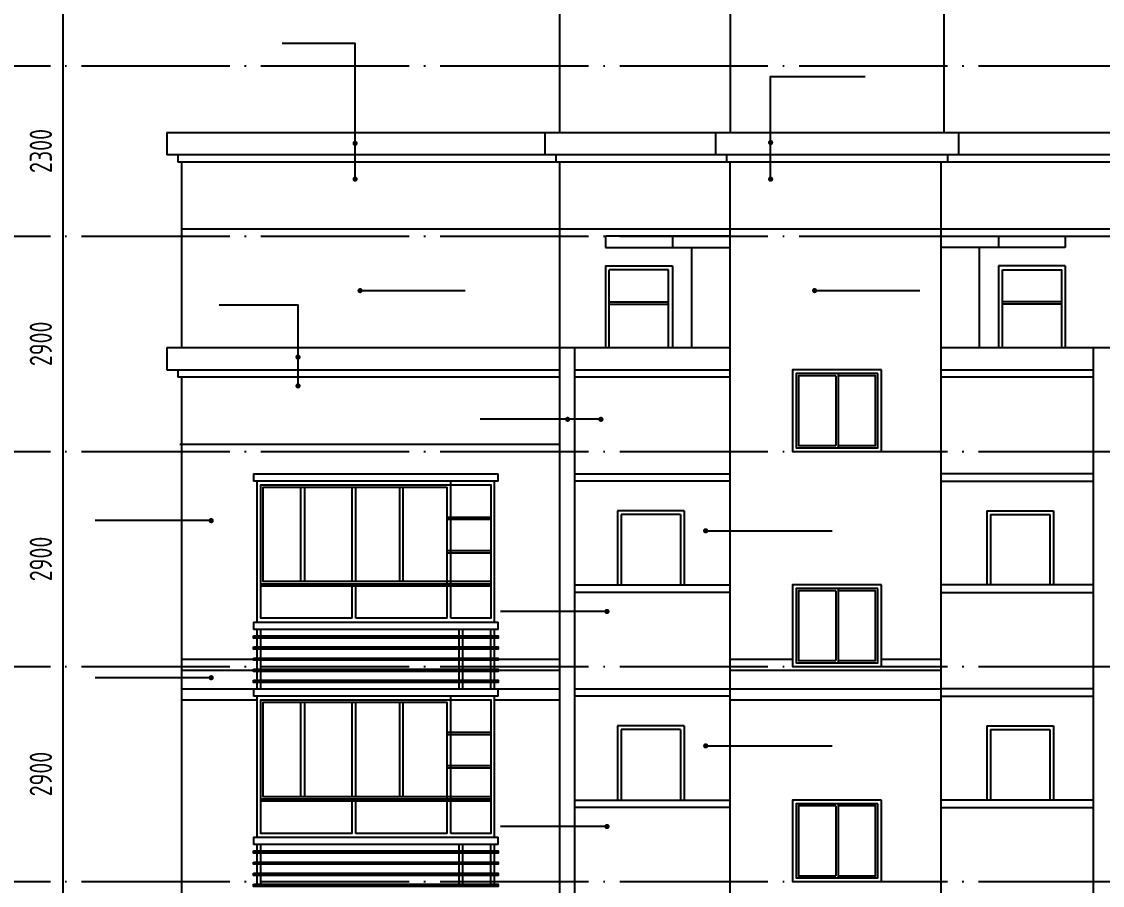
# Model space of a CAD drawing. Extents: x -726032 to 135930, y -151624 to 587044.
# Drawn here: x -416754 to -402176, y 321008 to 332653 of the extents above; entities that cross this region are included whole.
import ezdxf

# ---------------------------------------------------------------- set-up
doc = ezdxf.new("R2010")
doc.units = 0
doc.header["$LTSCALE"] = 1000
doc.header["$MEASUREMENT"] = 0
doc.linetypes.add('DOTE', pattern=[2.42, 2, -0.2, 0.02, -0.2])
doc.layers.get('0').update_dxf_attribs({"linetype": 'CONTINUOUS'})
doc.layers.get('DEFPOINTS').update_dxf_attribs({"color": 1, "linetype": 'CONTINUOUS'})
for name, color, linetype in [('DOTE', 8, 'DOTE'), ('PUB_DIM', 245, 'CONTINUOUS'), ('WINDOW', 155, 'CONTINUOUS'), ('引线', 213, 'CONTINUOUS'), ('栏杆', 126, 'CONTINUOUS'), ('装饰线', 252, 'CONTINUOUS')]:
    doc.layers.add(name, color=color, linetype=linetype)
doc.styles.add('DIM_FONT', font='isocp.shx', dxfattribs={"width": 0.8})
doc.dimstyles.new('AXIS', dxfattribs={"dimtxt": 300, "dimasz": 1, "dimexe": 250, "dimexo": 300, "dimgap": 150, "dimtad": 1, "dimdec": 0, "dimzin": 0, "dimdsep": 46, "dimtxsty": 'DIM_FONT', "dimcen": 0.09, "dimse1": 1, "dimse2": 1, "dimclrt": 142, "dimadec": 0, "dimazin": 0, "dimtfac": 1, "dimtdec": 0, "dimtix": 1, "dimtmove": 2, "dimatfit": 3, "dimfxl": 1, "dimtolj": 1, "dimtzin": 0, "dimarcsym": 0})

# ---------------------------------------------------------------- blocks, each defined once
blk = doc.blocks.new('*D4082')
at = {"layer": 'DEFPOINTS', "color": 0, "transparency": 16777216}
for p in [(-416195, 334659), (-415195, 334659), (-415195, 332059)]:
    blk.add_point(p, dxfattribs=at)
at = {"layer": 'PUB_DIM', "color": 0, "lineweight": -2, "transparency": 16777216}
blk.add_line((-416195, 332060), (-416195, 334658), dxfattribs=at)
at = {"layer": 'PUB_DIM', "color": 0, "transparency": 16777216}
for points in [[(-416195, 334658), (-416195, 334658), (-416195, 334659)], [(-416195, 332060), (-416195, 332060), (-416195, 332059)]]:
    blk.add_solid(points, dxfattribs=at)
at = {"layer": 'PUB_DIM', "color": 142, "transparency": 16777216, "insert": (-416495, 333359), "char_height": 300, "attachment_point": 5, "rotation": 90, "style": 'DIM_FONT'}
blk.add_mtext('\\A1;2600', dxfattribs=at)
blk = doc.blocks.new('*D4083')
at = {"layer": 'DEFPOINTS', "color": 0, "transparency": 16777216}
for p in [(-416995, 334659), (-415995, 334659), (-415995, 294449)]:
    blk.add_point(p, dxfattribs=at)
at = {"layer": 'PUB_DIM', "color": 0, "lineweight": -2, "transparency": 16777216}
blk.add_line((-416995, 294450), (-416995, 334658), dxfattribs=at)
at = {"layer": 'PUB_DIM', "color": 0, "transparency": 16777216}
for points in [[(-416995, 334658), (-416995, 334658), (-416995, 334659)], [(-416995, 294450), (-416995, 294450), (-416995, 294449)]]:
    blk.add_solid(points, dxfattribs=at)
at = {"layer": 'PUB_DIM', "color": 142, "transparency": 16777216, "insert": (-417295, 314554), "char_height": 300, "attachment_point": 5, "rotation": 90, "style": 'DIM_FONT'}
blk.add_mtext('\\A1;40210', dxfattribs=at)
blk = doc.blocks.new('*D4091')
at = {"layer": 'DEFPOINTS', "color": 0, "transparency": 16777216}
for p in [(-416195, 321059), (-415195, 321059), (-415195, 318159)]:
    blk.add_point(p, dxfattribs=at)
at = {"layer": 'PUB_DIM', "color": 0, "lineweight": -2, "transparency": 16777216}
blk.add_line((-416195, 318160), (-416195, 321058), dxfattribs=at)
at = {"layer": 'PUB_DIM', "color": 0, "transparency": 16777216}
for points in [[(-416195, 321058), (-416195, 321058), (-416195, 321059)], [(-416195, 318160), (-416195, 318160), (-416195, 318159)]]:
    blk.add_solid(points, dxfattribs=at)
at = {"layer": 'PUB_DIM', "color": 142, "transparency": 16777216, "insert": (-416495, 319609), "char_height": 300, "attachment_point": 5, "rotation": 90, "style": 'DIM_FONT'}
blk.add_mtext('\\A1;2900', dxfattribs=at)
blk = doc.blocks.new('*D4095')
at = {"layer": 'DEFPOINTS', "color": 0, "transparency": 16777216}
for p in [(-416195, 329759), (-415195, 329759), (-415195, 326859)]:
    blk.add_point(p, dxfattribs=at)
at = {"layer": 'PUB_DIM', "color": 0, "lineweight": -2, "transparency": 16777216}
blk.add_line((-416195, 326860), (-416195, 329758), dxfattribs=at)
at = {"layer": 'PUB_DIM', "color": 0, "transparency": 16777216}
for points in [[(-416195, 329758), (-416195, 329758), (-416195, 329759)], [(-416195, 326860), (-416195, 326860), (-416195, 326859)]]:
    blk.add_solid(points, dxfattribs=at)
at = {"layer": 'PUB_DIM', "color": 142, "transparency": 16777216, "insert": (-416495, 328309), "char_height": 300, "attachment_point": 5, "rotation": 90, "style": 'DIM_FONT'}
blk.add_mtext('\\A1;2900', dxfattribs=at)
blk = doc.blocks.new('*D4096')
at = {"layer": 'DEFPOINTS', "color": 0, "transparency": 16777216}
for p in [(-416195, 332059), (-415195, 332059), (-415195, 329759)]:
    blk.add_point(p, dxfattribs=at)
at = {"layer": 'PUB_DIM', "color": 0, "lineweight": -2, "transparency": 16777216}
blk.add_line((-416195, 329760), (-416195, 332058), dxfattribs=at)
at = {"layer": 'PUB_DIM', "color": 0, "transparency": 16777216}
for points in [[(-416195, 332058), (-416195, 332058), (-416195, 332059)], [(-416195, 329760), (-416195, 329760), (-416195, 329759)]]:
    blk.add_solid(points, dxfattribs=at)
at = {"layer": 'PUB_DIM', "color": 142, "transparency": 16777216, "insert": (-416495, 330909), "char_height": 300, "attachment_point": 5, "rotation": 90, "style": 'DIM_FONT'}
blk.add_mtext('\\A1;2300', dxfattribs=at)
blk = doc.blocks.new('*D4097')
at = {"layer": 'DEFPOINTS', "color": 0, "transparency": 16777216}
for p in [(-416195, 323959), (-415195, 323959), (-415195, 321059)]:
    blk.add_point(p, dxfattribs=at)
at = {"layer": 'PUB_DIM', "color": 0, "lineweight": -2, "transparency": 16777216}
blk.add_line((-416195, 321060), (-416195, 323958), dxfattribs=at)
at = {"layer": 'PUB_DIM', "color": 0, "transparency": 16777216}
for points in [[(-416195, 323958), (-416195, 323958), (-416195, 323959)], [(-416195, 321060), (-416195, 321060), (-416195, 321059)]]:
    blk.add_solid(points, dxfattribs=at)
at = {"layer": 'PUB_DIM', "color": 142, "transparency": 16777216, "insert": (-416495, 322509), "char_height": 300, "attachment_point": 5, "rotation": 90, "style": 'DIM_FONT'}
blk.add_mtext('\\A1;2900', dxfattribs=at)
blk = doc.blocks.new('*D4098')
at = {"layer": 'DEFPOINTS', "color": 0, "transparency": 16777216}
for p in [(-416195, 326859), (-415195, 326859), (-415195, 323959)]:
    blk.add_point(p, dxfattribs=at)
at = {"layer": 'PUB_DIM', "color": 0, "lineweight": -2, "transparency": 16777216}
blk.add_line((-416195, 323960), (-416195, 326858), dxfattribs=at)
at = {"layer": 'PUB_DIM', "color": 0, "transparency": 16777216}
for points in [[(-416195, 326858), (-416195, 326858), (-416195, 326859)], [(-416195, 323960), (-416195, 323960), (-416195, 323959)]]:
    blk.add_solid(points, dxfattribs=at)
at = {"layer": 'PUB_DIM', "color": 142, "transparency": 16777216, "insert": (-416495, 325409), "char_height": 300, "attachment_point": 5, "rotation": 90, "style": 'DIM_FONT'}
blk.add_mtext('\\A1;2900', dxfattribs=at)

msp = doc.modelspace()

# ---------------------------------------------------------------- linework, layer by layer
for p, q in [((-409496.1, 331158.7), (-409496.1, 334258.7)), ((-407196.1, 334258.7), (-407196.1, 331158.7)), ((-404315.5, 334258.7), (-404315.5, 331158.7)), ((-414796.1, 331158.7), (-379556.1, 331158.7)), ((-414796.1, 331158.7), (-414796.1, 330858.7)), ((-409695.6, 331158.7), (-409696.1, 331158.2)), ((-409696.1, 331158.7), (-409696.1, 330858.7)), ((-407396.1, 331158.7), (-407396.1, 330858.7)), ((-404115.5, 331158.7), (-404115.5, 330858.7)), ((-404265.5, 330858.7), (-414796.1, 330858.7)), ((-414646.1, 330858.7), (-414646.1, 330758.7)), ((-409546.1, 330858.7), (-409546.1, 330758.7)), ((-407246.1, 330858.7), (-407246.1, 330758.7)), ((-386906.1, 330858.7), (-404265.5, 330858.7)), ((-404265.5, 330858.7), (-404265.5, 330758.7)), ((-379556.1, 330758.7), (-414646.1, 330758.7)), ((-414596.1, 330758.7), (-414596.1, 328258.7)), ((-409496.1, 295478.7), (-409496.1, 330758.7)), ((-407196.1, 301358.7), (-407196.1, 330758.7)), ((-404356.1, 330758.7), (-404356.1, 301358.7)), ((-407196.1, 329758.7), (-408876.1, 329758.7)), ((-408876.1, 329758.7), (-408876.1, 329608.7)), ((-407976.1, 329758.7), (-407976.1, 329608.7)), ((-404356.1, 329758.7), (-402676.1, 329758.7)), ((-403576.1, 329758.7), (-403576.1, 329608.7)), ((-402676.1, 329758.7), (-402676.1, 329608.7)), ((-408876.1, 329608.7), (-407196.1, 329608.7)), ((-407716.1, 329608.7), (-407716.1, 328258.7)), ((-402676.1, 329608.7), (-404356.1, 329608.7)), ((-403836.1, 329608.7), (-403836.1, 328258.7)), ((-408876.1, 329358.7), (-408876.1, 328258.7)), ((-408876.1, 329358.7), (-407976.1, 329358.7)), ((-407976.1, 329358.7), (-407976.1, 328258.7)), ((-402676.1, 329358.7), (-403576.1, 329358.7)), ((-403576.1, 329358.7), (-403576.1, 328258.7)), ((-402676.1, 329358.7), (-402676.1, 328258.7)), ((-414796.1, 328258.7), (-407196.1, 328258.7)), ((-414796.1, 328258.7), (-414796.1, 327958.7)), ((-409296.1, 328258.7), (-409296.1, 295478.7)), ((-404356.1, 328258.7), (-389796.1, 328258.7)), ((-402296.1, 294508.7), (-402296.1, 328258.7)), ((-414796.1, 327958.7), (-409496.1, 327958.7)), ((-414646.1, 327958.7), (-414646.1, 327858.7)), ((-409496.1, 327858.7), (-414646.1, 327858.7)), ((-414596.1, 327858.7), (-414596.1, 294448.7)), ((-409296.1, 327958.7), (-407196.1, 327958.7)), ((-407196.1, 327858.7), (-409296.1, 327858.7)), ((-404356.1, 327958.7), (-402296.1, 327958.7)), ((-402296.1, 327858.7), (-404356.1, 327858.7)), ((-413625.8, 326558.7), (-410325.8, 326558.7)), ((-413625.8, 326558.7), (-413625.8, 326458.7)), ((-410325.8, 326458.7), (-410325.8, 326558.7)), ((-409296.1, 326558.7), (-407195.8, 326558.7)), ((-402296.1, 326558.7), (-404356.1, 326558.7)), ((-410325.8, 326458.7), (-413625.8, 326458.7)), ((-407195.8, 326458.7), (-409296.1, 326458.7)), ((-404356.1, 326458.7), (-402296.1, 326458.7)), ((-409296.1, 325058.7), (-407195.8, 325058.7)), ((-407195.8, 324958.7), (-409296.1, 324958.7)), ((-402296.1, 325058.7), (-404356.1, 325058.7)), ((-404356.1, 324958.7), (-402296.1, 324958.7)), ((-413625.8, 324558.7), (-410325.8, 324558.7)), ((-413625.8, 324558.7), (-413625.8, 324458.7)), ((-410325.8, 324458.7), (-410325.8, 324558.7)), ((-410325.8, 324458.7), (-413625.8, 324458.7)), ((-413625.8, 323658.7), (-410325.8, 323658.7)), ((-413625.8, 323658.7), (-413625.8, 323558.7)), ((-410325.8, 323558.7), (-410325.8, 323658.7)), ((-409296.1, 323658.7), (-407195.8, 323658.7)), ((-402296.1, 323658.7), (-404356.1, 323658.7)), ((-410325.8, 323558.7), (-413625.8, 323558.7)), ((-407195.8, 323558.7), (-409296.1, 323558.7)), ((-404356.1, 323558.7), (-402296.1, 323558.7)), ((-409296.1, 322158.7), (-407195.8, 322158.7)), ((-407195.8, 322058.7), (-409296.1, 322058.7)), ((-402296.1, 322158.7), (-404356.1, 322158.7)), ((-404356.1, 322058.7), (-402296.1, 322058.7)), ((-413625.8, 321658.7), (-410325.8, 321658.7)), ((-413625.8, 321658.7), (-413625.8, 321558.7)), ((-410325.8, 321558.7), (-410325.8, 321658.7)), ((-410325.8, 321558.7), (-413625.8, 321558.7))]:
    msp.add_line(p, q)
for points in [[(-405155.8, 327958.7), (-406355.8, 327958.7), (-406355.8, 326858.7), (-405155.8, 326858.7)], [(-405155.8, 325058.7), (-406355.8, 325058.7), (-406355.8, 323958.7), (-405155.8, 323958.7)], [(-405155.8, 322158.7), (-406355.8, 322158.7), (-406355.8, 321058.7), (-405155.8, 321058.7)]]:
    msp.add_lwpolyline(points, close=True)
at = {"color": 146}
msp.add_lwpolyline([(-411015.8, 324608.7), (-412245.8, 324608.7)], dxfattribs=at)
at = {"layer": 'DOTE'}
for p, q in [((-418366.5, 332058.7), (-356514.6, 332058.7)), ((-418366.5, 329758.7), (-356514.6, 329758.7)), ((-418366.5, 326858.7), (-356514.6, 326858.7)), ((-418366.5, 323958.7), (-356514.6, 323958.7)), ((-418366.5, 321058.7), (-356514.6, 321058.7))]:
    msp.add_line(p, q, dxfattribs=at)
at = {"layer": 'WINDOW'}
for p, q in [((-408827.4, 328258.7), (-408827.4, 329308.7)), ((-408027.4, 329308.7), (-408827.4, 329308.7)), ((-408027.4, 328258.7), (-408027.4, 329308.7)), ((-403524.8, 329308.7), (-402724.8, 329308.7)), ((-403524.8, 328258.7), (-403524.8, 329308.7)), ((-402724.8, 328258.7), (-402724.8, 329308.7)), ((-408827.4, 328873.7), (-408027.4, 328873.7)), ((-408827.4, 328843.7), (-408027.4, 328843.7)), ((-402724.8, 328873.7), (-403524.8, 328873.7)), ((-402724.8, 328843.7), (-403524.8, 328843.7)), ((-405770.8, 327878.7), (-405770.8, 326938.7)), ((-405740.8, 327908.7), (-405740.8, 326908.7)), ((-413575.8, 324558.7), (-413575.8, 326458.7)), ((-410965.8, 324608.7), (-410965.8, 326458.7)), ((-410375.8, 324558.7), (-410375.8, 326458.7)), ((-412985.8, 325103.7), (-412985.8, 326378.7)), ((-412935.8, 325103.7), (-412935.8, 326378.7)), ((-412295.8, 325103.7), (-412295.8, 326378.7)), ((-412245.8, 325103.7), (-412245.8, 326378.7)), ((-411655.3, 326378.7), (-411655.8, 326378.2)), ((-411655.3, 326378.7), (-411016.3, 326378.7)), ((-411605.8, 325103.7), (-411605.8, 326378.7)), ((-411016.3, 326378.7), (-411015.8, 326378.2)), ((-411015.8, 324608.7), (-411015.8, 326378.2)), ((-411015.8, 325973.7), (-410425.8, 325973.7)), ((-408715.8, 326058.2), (-408715.8, 325058.7)), ((-407816.3, 326058.7), (-408715.3, 326058.7)), ((-408665.8, 326008.2), (-408665.8, 325058.7)), ((-407866.3, 326008.7), (-408665.3, 326008.7)), ((-407865.8, 326008.2), (-407865.8, 325058.7)), ((-407815.8, 326058.2), (-407815.8, 325058.7)), ((-403736.1, 326058.2), (-403736.1, 325058.7)), ((-403735.6, 326058.7), (-402836.6, 326058.7)), ((-403686.1, 326008.2), (-403686.1, 325058.7)), ((-403685.6, 326008.7), (-402886.6, 326008.7)), ((-402886.1, 326008.2), (-402886.1, 325058.7)), ((-402836.1, 326058.2), (-402836.1, 325058.7)), ((-411015.8, 325943.7), (-410425.8, 325943.7)), ((-411015.8, 325523.7), (-410425.8, 325523.7)), ((-411015.8, 325493.7), (-410425.8, 325493.7)), ((-410425.8, 325103.7), (-411618.3, 325103.7)), ((-413525.8, 325073.7), (-410425.8, 325073.7)), ((-410425.8, 325043.7), (-413525.8, 325043.7)), ((-412295.8, 324608.7), (-412295.8, 325043.7)), ((-412245.8, 324608.7), (-412245.8, 325043.7)), ((-405770.8, 324978.7), (-405770.8, 324038.7)), ((-405740.8, 325008.7), (-405740.8, 324008.7)), ((-413575.8, 321658.7), (-413575.8, 323558.7)), ((-410965.8, 321708.7), (-410965.8, 323558.7)), ((-410375.8, 321658.7), (-410375.8, 323558.7)), ((-412985.8, 322203.7), (-412985.8, 323478.7)), ((-412935.8, 322203.7), (-412935.8, 323478.7)), ((-412295.8, 322203.7), (-412295.8, 323478.7)), ((-412245.8, 322203.7), (-412245.8, 323478.7)), ((-411655.3, 323478.7), (-411655.8, 323478.2)), ((-411655.3, 323478.7), (-411016.3, 323478.7)), ((-411605.8, 322203.7), (-411605.8, 323478.7)), ((-411016.3, 323478.7), (-411015.8, 323478.2)), ((-411015.8, 321708.7), (-411015.8, 323478.2)), ((-411015.8, 323073.7), (-410425.8, 323073.7)), ((-408715.8, 323158.2), (-408715.8, 322158.7)), ((-407816.3, 323158.7), (-408715.3, 323158.7)), ((-408665.8, 323108.2), (-408665.8, 322158.7)), ((-407866.3, 323108.7), (-408665.3, 323108.7)), ((-407865.8, 323108.2), (-407865.8, 322158.7)), ((-407815.8, 323158.2), (-407815.8, 322158.7)), ((-403736.1, 323158.2), (-403736.1, 322158.7)), ((-403735.6, 323158.7), (-402836.6, 323158.7)), ((-403686.1, 323108.2), (-403686.1, 322158.7)), ((-403685.6, 323108.7), (-402886.6, 323108.7)), ((-402886.1, 323108.2), (-402886.1, 322158.7)), ((-402836.1, 323158.2), (-402836.1, 322158.7)), ((-411015.8, 323043.7), (-410425.8, 323043.7)), ((-411015.8, 322623.7), (-410425.8, 322623.7)), ((-411015.8, 322593.7), (-410425.8, 322593.7)), ((-413525.8, 322173.7), (-410425.8, 322173.7)), ((-410425.8, 322203.7), (-411618.3, 322203.7)), ((-410425.8, 322143.7), (-413525.8, 322143.7)), ((-412295.8, 321708.7), (-412295.8, 322143.7)), ((-412245.8, 321708.7), (-412245.8, 322143.7)), ((-405770.8, 322078.7), (-405770.8, 321138.7)), ((-405740.8, 322108.7), (-405740.8, 321108.7))]:
    msp.add_line(p, q, dxfattribs=at)
for points in [[(-405205.8, 327908.7), (-406305.8, 327908.7), (-406305.8, 326908.7), (-405205.8, 326908.7)], [(-405205.8, 325008.7), (-406305.8, 325008.7), (-406305.8, 324008.7), (-405205.8, 324008.7)], [(-405205.8, 322108.7), (-406305.8, 322108.7), (-406305.8, 321108.7), (-405205.8, 321108.7)]]:
    msp.add_lwpolyline(points, close=True, dxfattribs=at)
for points in [[(-405770.8, 327878.7), (-406275.8, 327878.7), (-406275.8, 326938.7), (-405770.8, 326938.7)], [(-405740.8, 326938.7), (-405235.8, 326938.7), (-405235.8, 327878.7), (-405740.8, 327878.7)], [(-412295.8, 324608.7), (-413525.8, 324608.7), (-413525.8, 326408.7), (-410425.8, 326408.7), (-410425.8, 324608.7), (-410965.8, 324608.7)], [(-411605.8, 325103.7), (-413495.8, 325103.7), (-413495.8, 326378.7), (-411656.3, 326378.7), (-411655.8, 326378.2), (-411655.8, 325103.7)], [(-405770.8, 324978.7), (-406275.8, 324978.7), (-406275.8, 324038.7), (-405770.8, 324038.7)], [(-405740.8, 324038.7), (-405235.8, 324038.7), (-405235.8, 324978.7), (-405740.8, 324978.7)], [(-412295.8, 321708.7), (-413525.8, 321708.7), (-413525.8, 323508.7), (-410425.8, 323508.7), (-410425.8, 321708.7), (-410965.8, 321708.7)], [(-411605.8, 322203.7), (-413495.8, 322203.7), (-413495.8, 323478.7), (-411656.3, 323478.7), (-411655.8, 323478.2), (-411655.8, 322203.7)], [(-405770.8, 322078.7), (-406275.8, 322078.7), (-406275.8, 321138.7), (-405770.8, 321138.7)], [(-405740.8, 321138.7), (-405235.8, 321138.7), (-405235.8, 322078.7), (-405740.8, 322078.7)], [(-411015.8, 321708.7), (-412245.8, 321708.7)]]:
    msp.add_lwpolyline(points, dxfattribs=at)
at = {"layer": '引线'}
for p, q in [((-412188.7, 329026.7), (-410771.9, 329026.7)), ((-406057.3, 329026.7), (-404640.6, 329026.7)), ((-408940, 327291.6), (-410569.3, 327291.6)), ((-414196.5, 325925.5), (-415763.1, 325925.5)), ((-407527.2, 325788.8), (-405822.3, 325788.8)), ((-408858.5, 324701.1), (-410292.8, 324701.1)), ((-414196.5, 323807.9), (-415763.1, 323807.9)), ((-407526.9, 322888.8), (-405822, 322888.8)), ((-408858.2, 321801.1), (-410292.5, 321801.1))]:
    msp.add_line(p, q, dxfattribs=at)
for points in [[(-412255.8, 330530.1), (-412255.8, 332359), (-413240.5, 332359)], [(-406651.4, 330529.2), (-406651.4, 331912.4), (-405376.9, 331912.4)], [(-413025.7, 327742), (-413025.7, 328829.4), (-414091.1, 328829.4)]]:
    msp.add_lwpolyline(points, dxfattribs=at)
at = {"layer": '引线', "const_width": 34.8}
for points in [[(-412273.4, 331011.4, 1), (-412238.1, 331011.4, 1)], [(-406669, 331023.6, 1), (-406633.8, 331023.6, 1)], [(-412273.4, 330530.1, 1), (-412238.1, 330530.1, 1)], [(-406669, 330529.2, 1), (-406633.8, 330529.2, 1)], [(-412206.3, 329026.7, 1), (-412171.1, 329026.7, 1)], [(-406074.9, 329026.7, 1), (-406039.7, 329026.7, 1)], [(-413043.4, 328130.4, 1), (-413008.1, 328130.4, 1)], [(-413043.4, 327742, 1), (-413008.1, 327742, 1)], [(-409406.8, 327291.6, 1), (-409371.6, 327291.6, 1)], [(-408957.6, 327291.6, 1), (-408922.4, 327291.6, 1)], [(-414214.2, 325925.5, 1), (-414178.9, 325925.5, 1)], [(-407544.8, 325788.8, 1), (-407509.6, 325788.8, 1)], [(-408876.2, 324701.1, 1), (-408840.9, 324701.1, 1)], [(-414214.2, 323807.9, 1), (-414178.9, 323807.9, 1)], [(-407544.5, 322888.8, 1), (-407509.2, 322888.8, 1)], [(-408875.8, 321801.1, 1), (-408840.6, 321801.1, 1)]]:
    msp.add_lwpolyline(points, format="xyb", close=True, dxfattribs=at)
at = {"layer": '栏杆'}
for p, q in [((-413575.8, 324373.9), (-413575.8, 324458.7)), ((-413525.8, 324373.9), (-413525.8, 324458.7)), ((-410850.8, 324373.9), (-410850.8, 324458.7)), ((-410800.8, 324373.9), (-410800.8, 324458.7)), ((-410425.8, 324373.9), (-410425.8, 324458.7)), ((-410375.8, 324373.9), (-410375.8, 324458.7)), ((-413575.8, 324223.4), (-413575.8, 324343.4)), ((-413525.8, 324223.4), (-413525.8, 324343.4)), ((-410850.8, 324223.4), (-410850.8, 324343.4)), ((-410800.8, 324223.4), (-410800.8, 324343.4)), ((-410425.8, 324223.4), (-410425.8, 324343.4)), ((-410375.8, 324223.4), (-410375.8, 324343.4)), ((-413575.8, 324073.4), (-413575.8, 324193.4)), ((-413525.8, 324073.4), (-413525.8, 324193.4)), ((-410850.8, 324073.4), (-410850.8, 324193.4)), ((-410800.8, 324073.4), (-410800.8, 324193.4)), ((-410425.8, 324073.4), (-410425.8, 324193.4)), ((-410375.8, 324073.4), (-410375.8, 324193.4)), ((-413575.8, 323923.4), (-413575.8, 324043.4)), ((-413525.8, 323923.4), (-413525.8, 324043.4)), ((-410850.8, 323923.4), (-410850.8, 324043.4)), ((-410800.8, 323923.4), (-410800.8, 324043.4)), ((-410425.8, 323923.4), (-410425.8, 324043.4)), ((-410375.8, 323923.4), (-410375.8, 324043.4)), ((-413575.8, 323773.4), (-413575.8, 323893.4)), ((-413525.8, 323773.4), (-413525.8, 323893.4)), ((-410850.8, 323773.4), (-410850.8, 323893.4)), ((-410800.8, 323773.4), (-410800.8, 323893.4)), ((-410425.8, 323773.4), (-410425.8, 323893.4)), ((-410375.8, 323773.4), (-410375.8, 323893.4)), ((-413575.8, 323658.7), (-413575.8, 323743.4)), ((-413525.8, 323658.7), (-413525.8, 323743.4)), ((-410850.8, 323658.7), (-410850.8, 323743.4)), ((-410800.8, 323658.7), (-410800.8, 323743.4)), ((-410425.8, 323658.7), (-410425.8, 323743.4)), ((-410375.8, 323658.7), (-410375.8, 323743.4)), ((-413575.8, 321473.9), (-413575.8, 321558.7)), ((-413525.8, 321473.9), (-413525.8, 321558.7)), ((-410850.8, 321473.9), (-410850.8, 321558.7)), ((-410800.8, 321473.9), (-410800.8, 321558.7)), ((-410425.8, 321473.9), (-410425.8, 321558.7)), ((-410375.8, 321473.9), (-410375.8, 321558.7)), ((-413575.8, 321323.4), (-413575.8, 321443.4)), ((-413525.8, 321323.4), (-413525.8, 321443.4)), ((-410850.8, 321323.4), (-410850.8, 321443.4)), ((-410800.8, 321323.4), (-410800.8, 321443.4)), ((-410425.8, 321323.4), (-410425.8, 321443.4)), ((-410375.8, 321323.4), (-410375.8, 321443.4)), ((-413575.8, 321173.4), (-413575.8, 321293.4)), ((-413525.8, 321173.4), (-413525.8, 321293.4)), ((-410850.8, 321173.4), (-410850.8, 321293.4)), ((-410800.8, 321173.4), (-410800.8, 321293.4)), ((-410425.8, 321173.4), (-410425.8, 321293.4)), ((-410375.8, 321173.4), (-410375.8, 321293.4)), ((-413575.8, 321023.4), (-413575.8, 321143.4)), ((-413525.8, 321023.4), (-413525.8, 321143.4)), ((-410850.8, 321023.4), (-410850.8, 321143.4)), ((-410800.8, 321023.4), (-410800.8, 321143.4)), ((-410425.8, 321023.4), (-410425.8, 321143.4)), ((-410375.8, 321023.4), (-410375.8, 321143.4))]:
    msp.add_line(p, q, dxfattribs=at)
for points in [[(-413625.8, 324373.4), (-410325.8, 324373.4), (-410325.8, 324343.4), (-413625.8, 324343.4)], [(-413625.8, 324373.4), (-410325.8, 324373.4), (-410325.8, 324343.4), (-413625.8, 324343.4)], [(-413625.8, 324223.4), (-410325.8, 324223.4), (-410325.8, 324193.4), (-413625.8, 324193.4)], [(-413625.8, 324223.4), (-410325.8, 324223.4), (-410325.8, 324193.4), (-413625.8, 324193.4)], [(-413625.8, 324073.4), (-410325.8, 324073.4), (-410325.8, 324043.4), (-413625.8, 324043.4)], [(-413625.8, 324073.4), (-410325.8, 324073.4), (-410325.8, 324043.4), (-413625.8, 324043.4)], [(-413625.8, 323923.4), (-410325.8, 323923.4), (-410325.8, 323893.4), (-413625.8, 323893.4)], [(-413625.8, 323923.4), (-410325.8, 323923.4), (-410325.8, 323893.4), (-413625.8, 323893.4)], [(-413625.8, 323773.4), (-410325.8, 323773.4), (-410325.8, 323743.4), (-413625.8, 323743.4)], [(-413625.8, 323773.4), (-410325.8, 323773.4), (-410325.8, 323743.4), (-413625.8, 323743.4)], [(-413625.8, 321473.4), (-410325.8, 321473.4), (-410325.8, 321443.4), (-413625.8, 321443.4)], [(-413625.8, 321473.4), (-410325.8, 321473.4), (-410325.8, 321443.4), (-413625.8, 321443.4)], [(-413625.8, 321323.4), (-410325.8, 321323.4), (-410325.8, 321293.4), (-413625.8, 321293.4)], [(-413625.8, 321323.4), (-410325.8, 321323.4), (-410325.8, 321293.4), (-413625.8, 321293.4)], [(-413625.8, 321173.4), (-410325.8, 321173.4), (-410325.8, 321143.4), (-413625.8, 321143.4)], [(-413625.8, 321173.4), (-410325.8, 321173.4), (-410325.8, 321143.4), (-413625.8, 321143.4)], [(-413625.8, 321023.4), (-410325.8, 321023.4), (-410325.8, 320993.4), (-413625.8, 320993.4)], [(-413625.8, 321023.4), (-410325.8, 321023.4), (-410325.8, 320993.4), (-413625.8, 320993.4)]]:
    msp.add_lwpolyline(points, close=True, dxfattribs=at)
at = {"layer": '装饰线'}
for p, q in [((-414596.1, 329858.7), (-402056.1, 329858.7)), ((-414621.1, 326958.7), (-409496.1, 326958.7)), ((-414595.8, 324058.7), (-413625.8, 324058.7)), ((-410325.8, 324058.7), (-409495.8, 324058.7)), ((-407196.1, 324058.7), (-406355.8, 324058.7)), ((-405155.8, 324058.7), (-404356.1, 324058.7)), ((-414595.8, 323908.7), (-413625.8, 323908.7)), ((-410325.8, 323908.7), (-409495.8, 323908.7)), ((-407196.1, 323908.7), (-404356.1, 323908.7)), ((-414595.8, 323658.7), (-409495.8, 323658.7)), ((-407196.1, 323658.7), (-404356.1, 323658.7)), ((-414595.8, 323508.7), (-413575.8, 323508.7)), ((-410375.8, 323508.7), (-409495.8, 323508.7)), ((-407196.1, 323508.7), (-404356.1, 323508.7))]:
    msp.add_line(p, q, dxfattribs=at)

# ---------------------------------------------------------------- dimensions: what is measured, and where the dimension line sits
at = {"layer": 'PUB_DIM'}
for p1, p2, picture, middle in [((-415995, 294448.7), (-415995, 334658.7), '*D4083', (-417295, 314553.7)), ((-415195, 332058.7), (-415195, 334658.7), '*D4082', (-416495, 333358.7)), ((-415195, 329758.7), (-415195, 332058.7), '*D4096', (-416495, 330908.7)), ((-415195, 326858.7), (-415195, 329758.7), '*D4095', (-416495, 328308.7)), ((-415195, 323958.7), (-415195, 326858.7), '*D4098', (-416495, 325408.7)), ((-415195, 321058.7), (-415195, 323958.7), '*D4097', (-416495, 322508.7)), ((-415195, 318158.7), (-415195, 321058.7), '*D4091', (-416495, 319608.7))]:
    dim = msp.add_aligned_dim(p1=p1, p2=p2, distance=1000, dimstyle='AXIS', dxfattribs=at)
    dim.commit()
    dim.dimension.update_dxf_attribs({"geometry": picture, "text_midpoint": middle})

doc.saveas('drawing.dxf')
